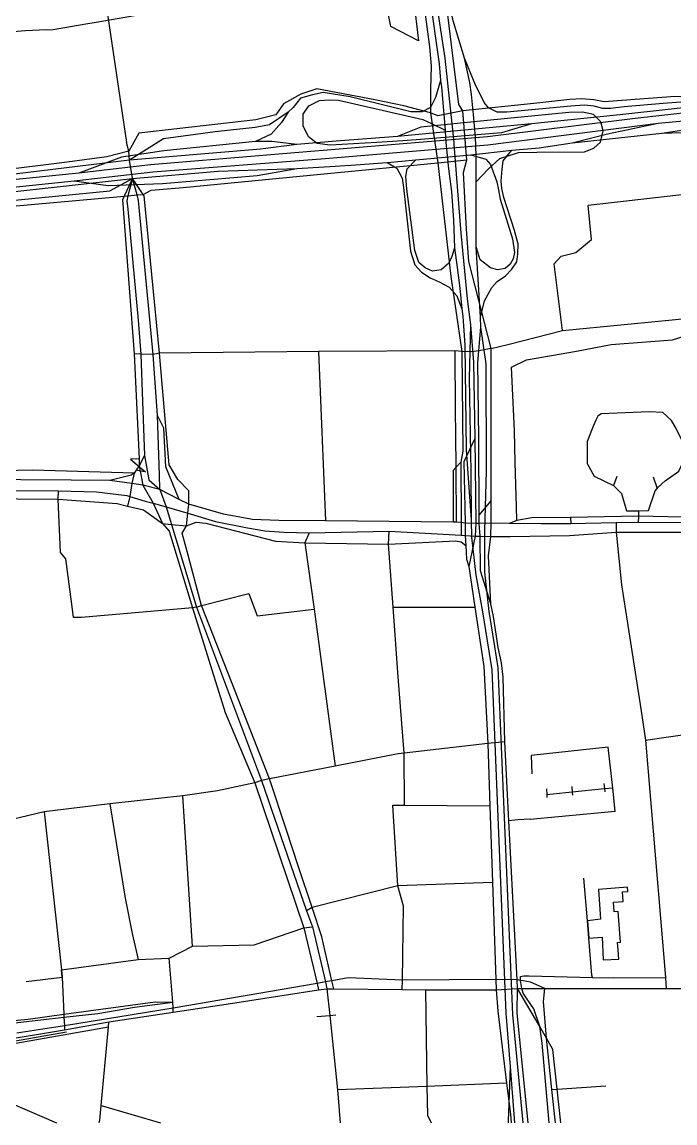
# Model space of a CAD drawing. Header units: inches. Extents: x 13375314 to 13382794, y 3537719 to 3542219.
# Drawn here: x 13376188 to 13377123, y 3537719 to 3539295 of the extents above; entities that cross this region are included whole.
import ezdxf

# ---------------------------------------------------------------- set-up
doc = ezdxf.new("R2010")
doc.units = ezdxf.units.IN
doc.header["$MEASUREMENT"] = 0

msp = doc.modelspace()

# ---------------------------------------------------------------- linework, layer by layer
for points in [[(13376727.4, 3539624.7), (13376733.7, 3539596.2), (13376749.8, 3539514.2), (13376754.4, 3539483.9), (13376757.5, 3539454.4), (13376761.6, 3539416), (13376766.8, 3539366.9), (13376774.7, 3539310), (13376779.9, 3539272.2), (13376785.2, 3539235.7)], [(13376726.9, 3539520.2), (13376731.5, 3539473.1), (13376755.9, 3539268.3), (13376715.9, 3539289.1), (13376705.5, 3539343.1), (13376630.1, 3539376.9), (13376553.7, 3539385.2), (13376520, 3539378.7), (13376510.2, 3539424.1)], [(13376838.2, 3538973.5), (13376838.3, 3539066.5), (13376838.4, 3539104.1), (13376837.2, 3539130.6), (13376834.6, 3539163), (13376831.5, 3539191.5), (13376829.2, 3539209), (13376821.7, 3539243.7), (13376805.1, 3539297), (13376798.5, 3539329), (13376794.6, 3539350.7), (13376787.9, 3539395.2), (13376784.7, 3539430.1), (13376781.8, 3539462.5), (13376775.6, 3539499.8)], [(13376763.5, 3539485.7), (13376766.9, 3539440), (13376772.1, 3539383.8), (13376781.3, 3539322.5), (13376787.3, 3539284.1), (13376793.5, 3539243.6), (13376806.1, 3539122.9), (13376806.3, 3539120.4), (13376816.1, 3538993.1), (13376825.5, 3538899.2)], [(13376752.3, 3539457), (13376759.7, 3539349.9), (13376771.4, 3539260), (13376773.8, 3539232.3), (13376772.9, 3539199.1), (13376773, 3539165.6), (13376783.3, 3539093.8), (13376802.1, 3538931)], [(13376813.4, 3539177.5), (13376792.5, 3539348.8), (13376790.9, 3539459.2)], [(13376304.6, 3539348.6), (13376337.7, 3539123.1)], [(13375937.5, 3539301.9), (13375956, 3539286.3), (13375978, 3539279.1), (13376036.8, 3539265.3), (13376044.9, 3539265.2), (13376063.2, 3539264.9), (13376099.5, 3539264.9), (13376147.8, 3539270.6), (13376150.3, 3539280.1), (13376193.2, 3539283.4), (13376222.9, 3539284.7), (13376229.9, 3539284.3), (13376282.3, 3539293.3), (13376291.3, 3539294.9), (13376349.1, 3539304.9)], [(13377789.1, 3539254.1), (13377767.3, 3539254.8), (13377746.1, 3539252.6), (13377730.2, 3539249.8), (13377625, 3539237.7), (13377575.8, 3539234.7), (13377524.3, 3539229.5), (13377482.5, 3539229.8), (13377437.5, 3539224.5), (13377409.4, 3539217.3), (13377349.3, 3539212.9), (13377295.1, 3539202.3), (13377200.5, 3539192.9), (13377162.8, 3539188.7), (13377117, 3539188.3), (13377021.3, 3539181.2)], [(13376785.2, 3539235.7), (13376787.2, 3539211.9), (13376788.7, 3539202.6), (13376793.6, 3539140.7), (13376794.5, 3539128.6), (13376795.5, 3539118.3), (13376798.7, 3539085), (13376802.7, 3539052.6), (13376805.8, 3539011.7), (13376807.2, 3538972.3), (13376811, 3538944), (13376815, 3538914.4), (13376817.8, 3538884.6), (13376819.2, 3538873.7), (13376820.1, 3538860.5)], [(13377019.4, 3539171.7), (13377007.3, 3539174.8), (13376992.7, 3539176.3), (13376973.9, 3539175), (13376882.3, 3539166.4), (13376868.1, 3539166.2), (13376855.8, 3539172.5), (13376849.6, 3539180.2), (13376845.1, 3539190.2), (13376837.9, 3539204.2), (13376821.7, 3539243.7)], [(13376787.2, 3539211.9), (13376779.8, 3539187.2), (13376772.7, 3539172.9), (13376760.7, 3539166.9), (13376744.6, 3539166.9), (13376658, 3539188.4), (13376619, 3539194.3), (13376604, 3539191.3)], [(13376693, 3539184.1), (13376610.3, 3539199.6), (13376587.4, 3539192.2), (13376562.5, 3539178.1), (13376551.7, 3539162.5), (13376523.1, 3539155.4), (13376355.5, 3539136.4), (13376340.9, 3539110.7)], [(13377383.8, 3539201), (13377195.1, 3539179.1), (13377043.9, 3539162.5), (13376917.4, 3539149.6), (13376725.6, 3539131.4), (13376637.7, 3539125), (13376581.7, 3539120.3), (13376529.6, 3539113.2), (13376342, 3539097.4)], [(13376604, 3539191.3), (13376587, 3539186.3), (13376576.2, 3539172.9), (13376569, 3539166.3), (13376542.2, 3539148.4), (13376521.9, 3539144.2), (13376464.5, 3539138.2), (13376390.7, 3539128.4), (13376342, 3539097.4)], [(13377235.4, 3539176.6), (13377065.6, 3539157.5), (13376854.2, 3539131), (13376372, 3539091), (13376269.5, 3539078.8), (13375595.5, 3539010.6), (13375313.8, 3538982.7)], [(13376590.5, 3539146.6), (13376590.5, 3539163.3), (13376598.9, 3539175.2), (13376613.8, 3539183), (13376628.2, 3539184.2), (13376641.3, 3539183.6), (13376761.9, 3539156.1), (13376774.5, 3539150.2), (13376793.6, 3539140.7)], [(13376621.9, 3539100.1), (13376855.1, 3539119.6), (13377098.9, 3539150.7), (13377378.4, 3539176.3)], [(13376920.8, 3539178.9), (13376819, 3539168.3), (13376783.2, 3539161.2), (13376773, 3539165.6), (13376734.9, 3539175.4), (13376693, 3539184.1)], [(13376827.5, 3538952.5), (13376824.2, 3538998.9), (13376820.2, 3539080.1), (13376825, 3539097.9), (13376819, 3539168.3), (13376813.4, 3539177.5)], [(13377021.3, 3539181.2), (13377006.5, 3539183.9), (13376989, 3539185.5), (13376972.2, 3539184.6), (13376920.8, 3539178.9)], [(13377195.1, 3539179.1), (13377147, 3539181.4), (13377131.1, 3539180.5), (13377105.8, 3539179), (13377050, 3539173.8), (13377030.7, 3539171.6), (13377019.4, 3539171.7)], [(13376569, 3539166.3), (13376559.4, 3539151.5), (13376545, 3539134.7), (13376522.5, 3539124.3), (13376391, 3539111.1)], [(13376838.3, 3539066.5), (13376855.5, 3539084.7), (13376872.3, 3539099.8), (13376899, 3539108.8), (13376925, 3539109.2), (13376993.4, 3539109.7), (13377006.6, 3539114.9), (13377016.1, 3539123.5), (13377020.2, 3539139.4), (13377016.7, 3539152.5), (13377006.1, 3539162.8), (13376990.6, 3539166.5), (13376970.8, 3539165.7), (13376854, 3539154.5)], [(13377103.8, 3539136.4), (13377203.3, 3539139.8), (13377320.7, 3539150.1), (13377353.1, 3539152.9), (13377459.7, 3539162.3), (13377517.1, 3539168.7)], [(13376764.9, 3539127.5), (13376733.3, 3539125.1), (13376696.2, 3539122.7), (13376629.4, 3539119.1), (13376610.8, 3539121.5), (13376598.3, 3539131.1), (13376590.5, 3539146.6)], [(13376854, 3539154.5), (13376758.8, 3539144.8), (13376725.6, 3539131.4)], [(13376917.4, 3539149.6), (13376874.4, 3539136.7), (13376764.9, 3539127.5)], [(13376830.7, 3539105.1), (13376889.2, 3539112.1), (13376928.2, 3539115.4), (13376975.8, 3539122.3), (13377103.8, 3539136.4), (13377141.7, 3539142.2)], [(13376975.8, 3539122.3), (13377026, 3539135.2), (13377098.9, 3539150.7)], [(13376581.7, 3539120.3), (13376545.6, 3539124.5), (13376522.5, 3539124.3)], [(13376340.9, 3539110.7), (13376309.4, 3539102.4), (13376253, 3539094.6), (13376156.8, 3539082.8), (13376102.9, 3539095.8), (13375900.4, 3539078.8), (13375861.4, 3539060.1), (13375838.4, 3539049.2), (13375711.1, 3539039.7), (13375579.6, 3539029.9), (13375433.6, 3539016.9), (13375313.8, 3539006.4)], [(13376391, 3539111.1), (13376330.7, 3539102), (13376269.5, 3539078.8)], [(13376340.9, 3539110.7), (13376337.7, 3539123.1)], [(13376346.2, 3539071.3), (13376342, 3539097.4), (13376340.9, 3539110.7)], [(13376874, 3539067.6), (13376875.2, 3539084.7), (13376877, 3539096.8), (13376889.2, 3539112.1)], [(13375313.8, 3538969.6), (13375596.7, 3538998.7), (13376263, 3539068.2), (13376375.4, 3539081.1), (13376621.9, 3539100.1)], [(13376342, 3539097.4), (13376157.8, 3539075), (13376120.9, 3539059.1), (13375837.3, 3539030.3), (13375579.9, 3539007.9), (13375313.8, 3538984.1)], [(13376346.2, 3539071.3), (13376468.8, 3539081.8), (13376581.7, 3539085.8), (13376636.6, 3539089.1), (13376665.6, 3539091.1), (13376710.9, 3539094.4), (13376751.8, 3539098.1), (13376830.7, 3539105.1)], [(13376585.7, 3539074.6), (13376783.3, 3539093.8), (13376825, 3539097.9)], [(13376710.9, 3539094.4), (13376724.7, 3539086.1), (13376732.2, 3539071.8), (13376734, 3539058.4), (13376744.4, 3538967.5)], [(13376750.2, 3538968.1), (13376739, 3539056.2), (13376737.7, 3539074.1), (13376739.4, 3539085.4), (13376751.8, 3539098.1)], [(13376830.7, 3539105.1), (13376852, 3539099.3), (13376858.8, 3539091.3), (13376868, 3539066.6)], [(13376389.5, 3539064), (13376524.6, 3539075.5), (13376581.7, 3539085.8)], [(13375313.8, 3538949), (13375323.7, 3538950.4), (13375328.8, 3538951.2), (13375343.4, 3538952.4), (13375467.3, 3538962.5), (13375578.2, 3538971.6), (13375581.1, 3538971.9), (13375596, 3538973.1), (13375618.2, 3538974.6), (13375855.8, 3538993.6), (13376104.8, 3539025.5), (13376334.4, 3539046.1), (13376339.9, 3539046.4), (13376352.8, 3539047.8), (13376361.5, 3539048.6), (13376373, 3539054.5), (13376418.8, 3539058.4), (13376585.7, 3539074.6)], [(13375579.5, 3538992.7), (13375849.5, 3539016.4), (13376346.2, 3539071.3)], [(13376104.6, 3539033.4), (13376314.1, 3539053.9), (13376346.2, 3539071.3)], [(13376263, 3539068.2), (13376311.7, 3539061.3), (13376389.5, 3539064)], [(13376346.2, 3539071.3), (13376334.4, 3539046.1), (13376331.9, 3539040.8), (13376348.6, 3538820.5), (13376355.7, 3538670.1), (13376356.1, 3538659.9), (13376361, 3538632.5), (13376375.9, 3538606.4), (13376389.4, 3538577.2)], [(13376346.2, 3539071.3), (13376339.9, 3539046.4), (13376338.2, 3539039.6), (13376339.8, 3539027.7), (13376354.5, 3538868.7), (13376358.2, 3538819.7), (13376360.5, 3538751.9), (13376363.7, 3538674.9), (13376369.7, 3538639.7), (13376385.3, 3538625.9)], [(13376385.3, 3538625.9), (13376384.8, 3538647.2), (13376381.9, 3538731.9), (13376375.7, 3538819.6), (13376355, 3539039.9), (13376352.8, 3539047.8), (13376346.2, 3539071.3)], [(13376634.3, 3537911.3), (13376631.6, 3537922.7), (13376617.1, 3537985.8), (13376603.4, 3538027.5), (13376584.1, 3538085.8), (13376566.8, 3538138.1), (13376542.4, 3538211.8), (13376488.9, 3538348.5), (13376445.2, 3538459.9), (13376424.4, 3538537.5), (13376417.5, 3538563.4), (13376423.5, 3538573.9), (13376425.4, 3538592.1), (13376426.8, 3538605.1), (13376427, 3538624), (13376411, 3538640.5), (13376398.9, 3538661.3), (13376384.9, 3538821.4), (13376362.9, 3539046.6), (13376361.5, 3539048.6), (13376346.2, 3539071.3)], [(13376868, 3539066.6), (13376870, 3539055.1), (13376872.5, 3539041.8), (13376890.3, 3538985.2), (13376893.3, 3538965.6), (13376891.2, 3538956.2), (13376886.8, 3538948.6), (13376879.9, 3538942.4), (13376868.9, 3538940.7), (13376858.6, 3538943.5), (13376843.7, 3538954.7), (13376838.2, 3538973.5)], [(13376844.3, 3538872.8), (13376850, 3538896.4), (13376860.6, 3538915.3), (13376868.3, 3538923.7), (13376880.1, 3538932.2), (13376889.4, 3538941.7), (13376896.3, 3538952.2), (13376897.8, 3538963.7), (13376898.2, 3538977.4), (13376893.1, 3538996.7), (13376877.8, 3539044.2), (13376875, 3539056.9), (13376874, 3539067.6)], [(13377329.2, 3539070.6), (13376998.7, 3539032.5)], [(13376961.6, 3538853.7), (13376949.7, 3538949.3), (13376960, 3538960.3), (13376980.7, 3538965.6), (13377003.5, 3538983.9), (13376998.7, 3539032.5)], [(13376859.6, 3538827.9), (13376883.5, 3538833.8), (13376961.6, 3538853.7), (13377138.5, 3538871.1), (13377187.2, 3538889.3), (13377215.8, 3538902.6), (13377244.5, 3538914.1), (13377266.5, 3538929.4), (13377299.9, 3538948.5), (13377325.2, 3538964.9), (13377373.5, 3538985.1), (13377404.1, 3538992.9), (13377436.7, 3538998.6), (13377478.3, 3539005.9), (13377590.9, 3539015.3), (13377619.8, 3539025.3)], [(13376744.4, 3538967.5), (13376750.3, 3538947.6), (13376760, 3538937.5), (13376772.2, 3538929.4), (13376785.3, 3538923.2), (13376799.5, 3538915.7), (13376810.7, 3538903.5), (13376817.8, 3538884.6)], [(13376807.2, 3538972.3), (13376803.3, 3538959.6), (13376799.3, 3538950.1), (13376788.3, 3538940.5), (13376775.8, 3538938.6), (13376765, 3538943.3), (13376756.2, 3538951.1), (13376750.2, 3538968.1)], [(13376844.3, 3538872.8), (13376838.2, 3538973.5)], [(13376859.6, 3538827.9), (13376827.5, 3538952.5)], [(13376802.1, 3538931), (13376817.5, 3538823.5)], [(13376825.5, 3538899.2), (13376830.1, 3538861.7), (13376828.4, 3538784.8), (13376830.8, 3538651.4), (13376831.1, 3538582.2)], [(13376844.7, 3538858.5), (13376844.3, 3538872.8)], [(13376820.1, 3538860.5), (13376822, 3538832.6), (13376823.7, 3538682.7), (13376831.1, 3538582.2)], [(13376830.1, 3538861.7), (13376834.3, 3538808.2), (13376836.5, 3538699.2)], [(13376842, 3538699.5), (13376840.8, 3538807.8), (13376844.7, 3538858.5)], [(13376905.4, 3537719.1), (13376890.8, 3537874.6), (13376869.6, 3538370.9), (13376865, 3538401.1), (13376856.9, 3538451.2), (13376850.8, 3538507.7), (13376850.7, 3538566.2), (13376853.2, 3538653), (13376852.6, 3538805.9), (13376844.7, 3538858.5)], [(13376896.5, 3538581.5), (13376895.7, 3538601.3), (13376893.8, 3538664.6), (13376893.1, 3538710.2), (13376888.9, 3538801.2), (13376910.1, 3538811.9), (13376981.7, 3538824.3), (13377031.4, 3538833.8), (13377119.3, 3538840.5), (13377152.8, 3538851), (13377163.3, 3538855.3)], [(13376859.6, 3538827.9), (13376842.1, 3538824.5), (13376832, 3538823), (13376817.5, 3538823.5)], [(13376859.7, 3538578.1), (13376859.6, 3538609.8), (13376859.5, 3538663.4), (13376859.6, 3538827.9)], [(13376375.7, 3538819.6), (13376358.2, 3538819.7), (13376348.6, 3538820.5)], [(13376817.5, 3538823.5), (13376807.6, 3538824.5), (13376612.7, 3538823.9), (13376384.9, 3538821.4), (13376375.7, 3538819.6)], [(13376612.7, 3538823.9), (13376622.6, 3538581.3)], [(13376807.6, 3538824.5), (13376807.7, 3538809.5), (13376808.2, 3538754.5), (13376808.3, 3538740.2), (13376808.6, 3538703.8), (13376809, 3538657.4), (13376809.7, 3538579.1)], [(13376817.5, 3538823.5), (13376819, 3538681.2), (13376816.2, 3538665.3), (13376816.6, 3538578.8), (13376816.5, 3538560.6)], [(13376413.3, 3538611.7), (13376394, 3538658.4), (13376391.1, 3538713.7), (13376381.9, 3538731.9)], [(13377098.9, 3538629.2), (13377108.8, 3538638.5), (13377128.4, 3538652.2), (13377135.2, 3538667.6), (13377133.5, 3538694.7), (13377123.9, 3538714.6), (13377117.8, 3538724.8), (13377105.6, 3538736.4), (13377085.9, 3538737.1), (13377017, 3538734.3), (13377012.4, 3538730.9), (13377009.6, 3538725.3), (13377006.3, 3538717.7), (13376997, 3538694.7), (13376997, 3538663.5), (13377007.3, 3538645), (13377034.7, 3538631.6), (13377046.1, 3538620.3), (13377053.6, 3538595.4), (13377070.4, 3538595.6), (13377085, 3538595.8), (13377094.6, 3538624.4), (13377097.3, 3538627.4), (13377098.9, 3538629.2)], [(13376836.5, 3538699.2), (13376820.7, 3538665.6), (13376822.5, 3538577.7)], [(13376836.5, 3538699.2), (13376837.5, 3538577.4)], [(13376842.7, 3538577.4), (13376842.4, 3538589.5), (13376842, 3538699.5)], [(13376348.6, 3538649.5), (13376203.4, 3538653.7), (13376119.2, 3538651.7), (13376112.7, 3538650.4), (13376083.5, 3538652.8), (13376052.4, 3538653.7), (13376021.2, 3538654.6), (13376002.9, 3538656.1), (13375986.4, 3538657.3), (13375943.6, 3538658.9), (13375887.9, 3538665), (13375880.9, 3538661.2), (13375701, 3538674.6), (13375608.4, 3538684.8)], [(13376363.7, 3538674.9), (13376356.1, 3538659.9), (13376351.7, 3538653.8), (13376348.6, 3538649.5), (13376344.6, 3538646.4), (13376313.7, 3538638.8)], [(13376355.7, 3538670.1), (13376343.5, 3538669.3), (13376352.8, 3538661.6)], [(13376352.8, 3538661.6), (13376359.9, 3538655.8)], [(13376361.2, 3538652.1), (13376353.6, 3538653.5)], [(13376359.9, 3538655.8), (13376365.1, 3538651.4), (13376361.2, 3538652.1)], [(13376816.2, 3538665.3), (13376809, 3538657.4), (13376805.5, 3538653.5), (13376805.1, 3538579.4)], [(13376385.3, 3538625.9), (13376361, 3538632.5), (13376345.3, 3538634.6), (13376313.7, 3538638.8), (13376258.7, 3538639.4), (13376114, 3538640.2)], [(13376348.6, 3538649.5), (13376345.3, 3538634.6), (13376342.4, 3538616.1), (13376339.3, 3538602.4)], [(13377039.7, 3538644.9), (13377034.7, 3538631.6)], [(13377091.3, 3538644.3), (13377097.3, 3538627.4)], [(13375993.8, 3538628.9), (13376004.7, 3538628.2), (13376022.6, 3538625.4), (13376123.1, 3538624.8), (13376240.3, 3538624.1), (13376294.7, 3538622.9), (13376338, 3538617.4), (13376342.4, 3538616.1), (13376364.4, 3538609.6), (13376375.9, 3538606.4), (13376394.4, 3538601.3)], [(13376261.7, 3538442.8), (13376261.2, 3538447.1), (13376251.1, 3538526.6), (13376243.5, 3538536), (13376239.9, 3538612.3), (13376240.3, 3538624.1)], [(13376822.5, 3538577.7), (13376816.6, 3538578.8), (13376809.7, 3538579.1), (13376805.1, 3538579.4), (13376622.6, 3538581.3), (13376555.6, 3538581.7), (13376518.2, 3538583.3), (13376476.5, 3538590.8), (13376426.8, 3538605.1), (13376413.3, 3538611.7), (13376385.3, 3538625.9)], [(13376385.3, 3538625.9), (13376394.4, 3538601.3)], [(13375964.6, 3538618.1), (13375985, 3538616.2), (13375993.2, 3538615.8), (13376003.2, 3538615.3), (13376009.8, 3538614.2), (13376018.4, 3538612.7), (13376087.8, 3538613.7), (13376123.1, 3538613.4), (13376239.9, 3538612.3), (13376324.3, 3538605.9), (13376339.3, 3538602.4), (13376362, 3538597.2), (13376389.4, 3538577.2), (13376402, 3538576), (13376423.5, 3538573.9), (13376437.5, 3538579.3), (13376451.5, 3538578.1), (13376551.1, 3538551.9), (13376593.1, 3538549.9), (13376712.5, 3538548), (13376809.2, 3538552.5), (13376816.9, 3538551.2), (13376823.3, 3538546.1)], [(13376842.4, 3538589.5), (13376859.6, 3538609.8)], [(13376887, 3538559), (13376972, 3538560.3), (13377038.8, 3538565.1), (13377148.3, 3538565), (13377290.8, 3538566.9), (13377480.6, 3538568.2), (13377590.1, 3538584.2), (13377647, 3538592.4), (13377716.9, 3538605.3)], [(13376394.4, 3538601.3), (13376425.4, 3538592.1), (13376465.1, 3538580.3), (13376510.8, 3538571.4), (13376535.6, 3538566.9), (13376562.7, 3538564.8), (13376599.3, 3538564), (13376713.6, 3538566.3), (13376816.5, 3538560.6), (13376822.6, 3538560), (13376837, 3538559.4)], [(13376394.4, 3538601.3), (13376402, 3538576), (13376437.9, 3538457.6), (13376531.1, 3538209.6), (13376595.5, 3538023), (13376604, 3538000), (13376622.4, 3537921.1), (13376624.7, 3537911.2)], [(13377479, 3538582.3), (13377460.9, 3538590.2), (13377262.8, 3538586.3), (13377175.2, 3538585.6), (13377070.4, 3538587.9), (13376973.4, 3538586.1), (13376917.9, 3538585.6), (13376896.5, 3538581.5), (13376885.5, 3538577.5)], [(13377070.4, 3538595.6), (13377070.4, 3538587.9), (13377070.2, 3538579)], [(13376389.4, 3538577.2), (13376398.6, 3538566.6), (13376432.4, 3538456.7), (13376479.2, 3538306.6), (13376521.3, 3538206.2), (13376591.5, 3537998.3), (13376610.5, 3537919), (13376612.7, 3537909.9)], [(13376837.5, 3538577.4), (13376822.5, 3538577.7)], [(13376822.5, 3538577.7), (13376822.6, 3538560)], [(13376831.1, 3538582.2), (13376831.7, 3538557.7), (13376837.9, 3538503.4), (13376847.3, 3538451.1), (13376860.7, 3538367.8), (13376880.9, 3537876.2), (13376887.1, 3537799.6)], [(13376837.5, 3538577.4), (13376837, 3538559.4)], [(13376842.7, 3538577.4), (13376837.5, 3538577.4)], [(13376859.7, 3538578.1), (13376842.7, 3538577.4)], [(13376897.4, 3537911.6), (13376896.7, 3537924.2), (13376884.9, 3538151.9), (13376879.1, 3538264.7), (13376876.9, 3538357.5), (13376874.6, 3538378.1), (13376869.7, 3538400), (13376863, 3538444.4), (13376859.4, 3538462.5), (13376844.4, 3538509.6), (13376843.9, 3538559.1), (13376842.7, 3538577.4)], [(13376859.2, 3538558.8), (13376859.7, 3538578.1)], [(13376885.5, 3538577.5), (13376859.7, 3538578.1)], [(13377479, 3538582.3), (13377262.5, 3538579.2), (13377135.2, 3538578.3), (13377070.2, 3538579), (13377038.6, 3538578.3), (13376973.8, 3538576.9), (13376930.8, 3538576.7), (13376885.5, 3538577.5)], [(13376973.4, 3538586.1), (13376973.8, 3538576.9)], [(13377038.6, 3538578.3), (13377038.8, 3538565.1), (13377046.3, 3538489.5), (13377073.9, 3538311.9), (13377080.4, 3538267.1), (13377109, 3537927.4), (13377110.3, 3537911.8)], [(13376599.3, 3538564), (13376593.1, 3538549.9), (13376606.4, 3538454.9), (13376636.6, 3538230.1)], [(13376735.8, 3538173.9), (13376735, 3538248.7), (13376726.8, 3538357.8), (13376719.3, 3538457.5), (13376712.5, 3538548), (13376713.6, 3538566.3)], [(13376822.6, 3538560), (13376823.3, 3538546.1), (13376824.3, 3538526.2), (13376827.8, 3538515.9)], [(13376837, 3538559.4), (13376827.8, 3538515.9), (13376836.4, 3538457.7), (13376849, 3538372.9), (13376854.9, 3538262.6)], [(13376837, 3538559.4), (13376843.9, 3538559.1), (13376859.2, 3538558.8)], [(13376859.4, 3538462.5), (13376855.9, 3538531.3), (13376859.2, 3538558.8)], [(13376859.2, 3538558.8), (13376887, 3538559)], [(13376437.9, 3538457.6), (13376445.2, 3538459.9), (13376512.9, 3538477.4), (13376524.9, 3538445.4), (13376606.4, 3538454.9)], [(13376437.9, 3538457.6), (13376432.4, 3538456.7), (13376273.2, 3538442.6), (13376261.7, 3538442.8)], [(13376719.3, 3538457.5), (13376820.4, 3538457.5), (13376836.4, 3538457.7)], [(13377080.4, 3538267.1), (13377222.3, 3538287.7), (13377351.1, 3538306.3), (13377387.3, 3538311.5)], [(13376854.9, 3538262.6), (13376735, 3538248.7), (13376726.8, 3538247.7), (13376636.6, 3538230.1), (13376542.4, 3538211.8), (13376531.1, 3538209.6)], [(13376879.1, 3538264.7), (13376854.9, 3538262.6)], [(13376854.9, 3538262.6), (13376857.9, 3538173.4), (13376861.7, 3538063.6), (13376866.4, 3537924.5), (13376866.9, 3537909.9)], [(13376915.3, 3538153.9), (13377037.3, 3538165.3), (13377033.6, 3538198.3), (13377026.9, 3538257.3), (13376916.7, 3538245.1), (13376917.9, 3538219.1)], [(13376531.1, 3538209.6), (13376521.3, 3538206.2), (13376467.9, 3538194.7), (13376418.5, 3538187.6), (13376314, 3538176.2), (13376219.8, 3538164.4), (13376117.9, 3538140.3)], [(13376938.8, 3538197.3), (13376939.2, 3538188.9), (13376939.3, 3538185)], [(13377033.6, 3538198.3), (13377021.9, 3538197.3), (13376975.8, 3538192.5), (13376939.2, 3538188.9)], [(13376975.1, 3538200.7), (13376975.8, 3538192.5), (13376976.1, 3538188.5)], [(13377020.9, 3538205.1), (13377021.9, 3538197.3), (13377022.4, 3538193)], [(13376432.4, 3537972.2), (13376418.5, 3538187.6)], [(13376219.8, 3538164.4), (13376244.6, 3537938.5), (13376245.6, 3537927.7), (13376248.2, 3537874.8), (13376248.3, 3537870.4), (13376248.8, 3537858), (13376249.1, 3537852.3)], [(13376314, 3538176.2), (13376335.7, 3538040.9), (13376345.9, 3537990.2), (13376354.5, 3537953.2)], [(13376732.4, 3537910), (13376732.6, 3537923.4), (13376734, 3538029.4), (13376726.2, 3538058.7), (13376719, 3538173.9), (13376735.8, 3538173.9), (13376857.9, 3538173.4)], [(13376897.9, 3538152.9), (13376884.9, 3538151.9)], [(13376915.3, 3538153.9), (13376897.9, 3538152.9)], [(13377003.9, 3537930.7), (13376999.5, 3537983.7), (13376997.4, 3538008.4), (13376992.3, 3538069.8)], [(13376861.7, 3538063.6), (13376726.2, 3538058.7), (13376603.4, 3538027.5), (13376595.5, 3538023)], [(13377013.3, 3538053.6), (13377016.3, 3538010.8), (13376997.4, 3538008.4), (13376999.5, 3537983.7), (13377018.5, 3537985.3), (13377019.8, 3537952.8), (13377042.5, 3537953.5), (13377041.5, 3537966.3), (13377040.6, 3537977.5), (13377045, 3537978), (13377041.3, 3538022.1), (13377035.9, 3538021.5), (13377034.8, 3538035.2), (13377048.4, 3538036.3), (13377047.4, 3538049.8), (13377055.2, 3538050.4), (13377054.7, 3538056.5), (13377013.3, 3538053.6)], [(13376194.1, 3537921.7), (13376245.6, 3537927.7), (13376244.6, 3537938.5), (13376354.5, 3537953.2), (13376399, 3537954.9), (13376432.4, 3537972.2), (13376520.6, 3537974), (13376591.5, 3537998.3), (13376604, 3538000)], [(13376404.6, 3537877.6), (13376404.5, 3537883.6), (13376404, 3537892.1), (13376399, 3537954.9)], [(13376047.6, 3537936.3), (13376048.6, 3537911), (13376055.5, 3537909.9), (13376057.4, 3537864.4), (13376067.7, 3537856.6), (13376139.8, 3537862.7), (13376197, 3537867.7), (13376248.2, 3537874.8), (13376378.6, 3537892.5), (13376404, 3537892.1)], [(13376905.5, 3537922.6), (13376901.6, 3537923.3), (13376896.7, 3537924.2), (13376866.4, 3537924.5), (13376732.6, 3537923.4), (13376655, 3537926.9), (13376631.6, 3537922.7), (13376622.4, 3537921.1), (13376610.5, 3537919), (13376404.5, 3537883.6), (13376248.8, 3537858), (13376180.6, 3537847.5)], [(13376908.3, 3537900.5), (13376905.4, 3537904.8), (13376903.6, 3537911.6), (13376901.6, 3537923.3), (13376901.8, 3537929), (13376906.6, 3537929.9)], [(13376906.6, 3537929.9), (13376914, 3537929.6)], [(13376914, 3537929.6), (13377004.8, 3537927.6), (13377034.7, 3537926.9), (13377109, 3537927.4)], [(13377004.8, 3537927.6), (13377003.9, 3537930.7)], [(13376042.4, 3537816.7), (13376053.4, 3537817.7), (13376153.8, 3537836.7), (13376249.1, 3537852.3), (13376312.5, 3537863.7), (13376404.6, 3537877.6), (13376486.6, 3537890.3), (13376612.7, 3537909.9), (13376624.7, 3537911.2)], [(13376624.7, 3537911.2), (13376634.3, 3537911.3), (13376732.4, 3537910), (13376765.5, 3537909.8), (13376866.9, 3537909.9)], [(13376624.7, 3537911.2), (13376628.6, 3537873.2), (13376639.6, 3537766.6), (13376643.6, 3537719.1)], [(13376866.9, 3537909.9), (13376882.3, 3537910.7), (13376897.4, 3537911.6)], [(13376912.5, 3537719.1), (13376896.7, 3537876.5), (13376897.4, 3537911.6)], [(13376897.4, 3537911.6), (13376903.6, 3537911.6), (13376906.3, 3537911.6)], [(13376909.2, 3537891.1), (13376897.4, 3537911.6)], [(13376916, 3537920.8), (13376905.5, 3537922.6)], [(13376906.3, 3537911.6), (13376916.8, 3537911.6)], [(13376936.6, 3537911.7), (13376916, 3537920.8)], [(13376916.8, 3537911.6), (13376936.6, 3537911.7)], [(13376938.8, 3537840.3), (13376934.5, 3537893.2), (13376936.6, 3537911.7)], [(13376936.6, 3537911.7), (13377110.3, 3537911.8), (13377242.9, 3537911.4), (13377330.8, 3537910.1), (13377426.9, 3537912.1)], [(13376765.5, 3537909.8), (13376767.8, 3537771.5), (13376768.6, 3537730.2), (13376773.9, 3537719.1)], [(13376866.9, 3537909.9), (13376869.3, 3537879.3), (13376881.8, 3537776.2), (13376887.4, 3537731.7), (13376888.2, 3537719.1)], [(13376917.6, 3537887.3), (13376908.3, 3537900.5)], [(13376148.7, 3537858.9), (13376248.3, 3537870.4), (13376296.8, 3537875.9), (13376349.1, 3537885), (13376404, 3537892.1)], [(13376918.3, 3537875.6), (13376909.2, 3537891.1)], [(13376942.5, 3537719.1), (13376932.7, 3537833.5), (13376929.1, 3537857), (13376920.9, 3537882.4), (13376917.6, 3537887.3)], [(13376298.6, 3537719.1), (13376299.8, 3537723.3), (13376301.5, 3537744.1), (13376311.8, 3537856.7), (13376312.5, 3537863.7)], [(13376610.3, 3537871.5), (13376628.6, 3537873.2), (13376637.4, 3537873.9)], [(13376938.8, 3537840.3), (13376929.1, 3537857), (13376918.3, 3537875.6)], [(13375747.3, 3537763.8), (13375770, 3537767.5), (13375845.9, 3537780), (13375919.5, 3537792.1), (13375932.8, 3537794.3), (13375986.8, 3537803.4), (13376017, 3537807), (13376024.2, 3537807.7), (13376042.3, 3537809.5), (13376053.5, 3537810.6), (13376071.2, 3537817.5), (13376154.3, 3537832.2), (13376252.1, 3537849.4)], [(13376061.5, 3537719.1), (13376061.2, 3537728.1), (13376061.1, 3537735.1), (13376066.6, 3537736.4), (13376065.6, 3537757.3), (13376065, 3537770.3), (13376064.2, 3537795.1), (13376064, 3537798.9), (13376069, 3537810.5), (13376078.2, 3537815.4), (13376154.7, 3537829), (13376311.8, 3537856.7)], [(13376959.5, 3537719.1), (13376954.1, 3537767.5), (13376947.8, 3537824.1), (13376938.8, 3537840.3)], [(13376951.7, 3537719.1), (13376946.6, 3537766.8), (13376938.8, 3537840.3)], [(13376887.1, 3537799.6), (13376883.8, 3537721.7)], [(13376887.1, 3537799.6), (13376893, 3537719.1)], [(13376881.8, 3537776.2), (13376767.8, 3537771.5), (13376639.6, 3537766.6)], [(13376946.6, 3537766.8), (13376954.1, 3537767.5), (13377023.8, 3537772.3)], [(13376054.5, 3537757.1), (13376065.6, 3537757.3), (13376123.8, 3537758.2), (13376130.2, 3537762), (13376138.3, 3537761.6), (13376149.8, 3537756.8), (13376237.4, 3537719.1)], [(13376301.5, 3537744.1), (13376386.6, 3537719.1)], [(13376883.8, 3537721.7), (13376883.9, 3537719.1)]]:
    msp.add_lwpolyline(points)

doc.saveas('drawing.dxf')
